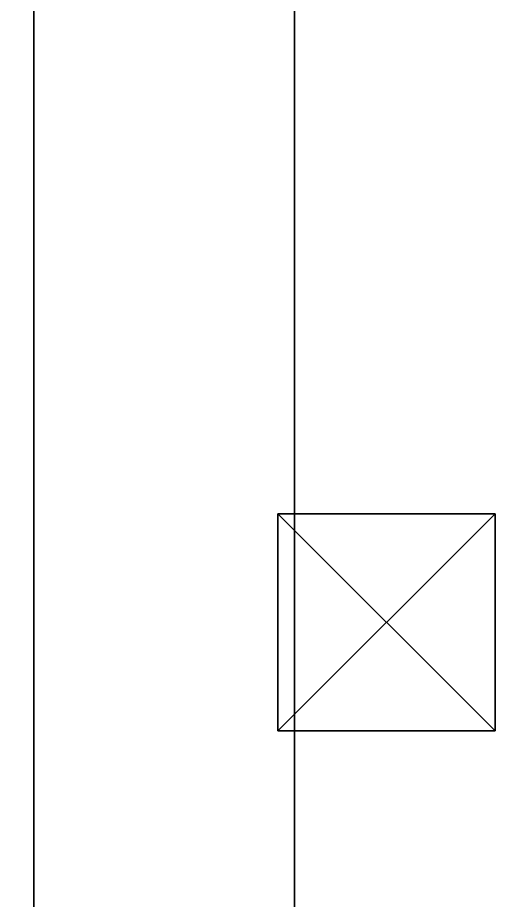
# Model space of a CAD drawing. Extents: x -100 to 4856, y -100 to 4830.
# Drawn here: x 1021.4 to 1055, y 276.3 to 337.3 of the extents above; entities that cross this region are included whole.
import ezdxf

# ---------------------------------------------------------------- set-up
doc = ezdxf.new("R2010")
doc.units = 0
for name, color, linetype in [('LAYER0', 7, 'CONTINUOUS'), ('LAYER1113', 253, 'CONTINUOUS'), ('LAYER1114', 253, 'CONTINUOUS'), ('LAYER1209', 7, 'CONTINUOUS'), ('LAYER835', 7, 'CONTINUOUS'), ('LAYER840', 7, 'CONTINUOUS'), ('LAYER844', 7, 'CONTINUOUS'), ('LAYER851', 7, 'CONTINUOUS')]:
    doc.layers.add(name, color=color, linetype=linetype)

msp = doc.modelspace()

# ---------------------------------------------------------------- linework, layer by layer
at = {"layer": 'LAYER0', "invisible_edges": 1}
for points in [[(4856, 4830, -5), (-100, -100, -5), (-100, 4830, -5), (4856, 4830, -5)], [(-100, -100, -5), (4856, 4830, -5), (4856, -100, -5), (-100, -100, -5)], [(4856, -100), (-100, 4830), (-100, -100), (4856, -100)], [(-100, 4830), (4856, -100), (4856, 4830), (-100, 4830)]]:
    msp.add_3dface(points, dxfattribs=at)
at = {"layer": 'LAYER1113'}
for points in [[(1039.35, 288, 1865), (1039.35, 288, 1880), (1039.35, 303, 1865), (1039.35, 288, 1865)], [(1039.35, 303, 1865), (1039.35, 288, 1880), (1039.35, 303, 1880), (1039.35, 303, 1865)], [(1054.35, 288, 1865), (1039.35, 288, 1865), (1054.35, 303, 1865), (1054.35, 288, 1865)], [(1054.35, 303, 1865), (1039.35, 288, 1865), (1039.35, 303, 1865), (1054.35, 303, 1865)], [(1054.35, 303, 1865), (1039.35, 303, 1865), (1054.35, 303, 1880), (1054.35, 303, 1865)], [(1054.35, 303, 1880), (1039.35, 303, 1865), (1039.35, 303, 1880), (1054.35, 303, 1880)], [(1054.35, 303, 1880), (1039.35, 303, 1880), (1054.35, 288, 1880), (1054.35, 303, 1880)], [(1054.35, 288, 1880), (1039.35, 303, 1880), (1039.35, 288, 1880), (1054.35, 288, 1880)], [(1054.35, 303, 1865), (1054.35, 303, 1880), (1054.35, 288, 1865), (1054.35, 303, 1865)], [(1054.35, 288, 1865), (1054.35, 303, 1880), (1054.35, 288, 1880), (1054.35, 288, 1865)], [(1054.35, 288, 1865), (1054.35, 288, 1880), (1039.35, 288, 1865), (1054.35, 288, 1865)], [(1039.35, 288, 1865), (1054.35, 288, 1880), (1039.35, 288, 1880), (1039.35, 288, 1865)]]:
    msp.add_3dface(points, dxfattribs=at)
at = {"layer": 'LAYER1114'}
for points in [[(1039.35, 288, 1865), (1039.35, 288, 1880), (1039.35, 303, 1865), (1039.35, 288, 1865)], [(1039.35, 303, 1865), (1039.35, 288, 1880), (1039.35, 303, 1880), (1039.35, 303, 1865)], [(1054.35, 288, 1865), (1039.35, 288, 1865), (1054.35, 303, 1865), (1054.35, 288, 1865)], [(1054.35, 303, 1865), (1039.35, 288, 1865), (1039.35, 303, 1865), (1054.35, 303, 1865)], [(1054.35, 303, 1865), (1039.35, 303, 1865), (1054.35, 303, 1880), (1054.35, 303, 1865)], [(1054.35, 303, 1880), (1039.35, 303, 1865), (1039.35, 303, 1880), (1054.35, 303, 1880)], [(1054.35, 303, 1880), (1039.35, 303, 1880), (1054.35, 288, 1880), (1054.35, 303, 1880)], [(1054.35, 288, 1880), (1039.35, 303, 1880), (1039.35, 288, 1880), (1054.35, 288, 1880)], [(1054.35, 303, 1865), (1054.35, 303, 1880), (1054.35, 288, 1865), (1054.35, 303, 1865)], [(1054.35, 288, 1865), (1054.35, 303, 1880), (1054.35, 288, 1880), (1054.35, 288, 1865)], [(1054.35, 288, 1865), (1054.35, 288, 1880), (1039.35, 288, 1865), (1054.35, 288, 1865)], [(1039.35, 288, 1865), (1054.35, 288, 1880), (1039.35, 288, 1880), (1039.35, 288, 1865)]]:
    msp.add_3dface(points, dxfattribs=at)
at = {"layer": 'LAYER1209', "invisible_edges": 1}
for points in [[(1824.5, 44.6, 1984), (1040.5, 520, 1984), (1040.5, 44.6, 1984), (1824.5, 44.6, 1984)], [(1040.5, 520, 1984), (1824.5, 44.6, 1984), (1824.5, 520, 1984), (1040.5, 520, 1984)], [(1040.5, 44.6, 1966), (1040.5, 520, 1984), (1040.5, 520, 1966), (1040.5, 44.6, 1966)], [(1040.5, 520, 1984), (1040.5, 44.6, 1966), (1040.5, 44.6, 1984), (1040.5, 520, 1984)], [(1824.5, 520, 1966), (1040.5, 44.6, 1966), (1040.5, 520, 1966), (1824.5, 520, 1966)], [(1040.5, 44.6, 1966), (1824.5, 520, 1966), (1824.5, 44.6, 1966), (1040.5, 44.6, 1966)]]:
    msp.add_3dface(points, dxfattribs=at)
at = {"layer": 'LAYER835', "invisible_edges": 1}
for points in [[(1824.5, 44.6, 866), (1040.5, 520, 866), (1040.5, 44.6, 866), (1824.5, 44.6, 866)], [(1040.5, 520, 866), (1824.5, 44.6, 866), (1824.5, 520, 866), (1040.5, 520, 866)], [(1040.5, 44.6, 848), (1040.5, 520, 866), (1040.5, 520, 848), (1040.5, 44.6, 848)], [(1040.5, 520, 866), (1040.5, 44.6, 848), (1040.5, 44.6, 866), (1040.5, 520, 866)], [(1824.5, 520, 848), (1040.5, 44.6, 848), (1040.5, 520, 848), (1824.5, 520, 848)], [(1040.5, 44.6, 848), (1824.5, 520, 848), (1824.5, 44.6, 848), (1040.5, 44.6, 848)]]:
    msp.add_3dface(points, dxfattribs=at)
at = {"layer": 'LAYER840', "invisible_edges": 1}
for points in [[(1040.5, 20), (1022.5, 580), (1040.5, 580), (1040.5, 20)], [(1022.5, 580), (1040.5, 20), (1022.5, 20), (1022.5, 580)], [(1022.5, 20, 2540), (1040.5, 580, 2540), (1022.5, 580, 2540), (1022.5, 20, 2540)], [(1040.5, 580, 2540), (1022.5, 20, 2540), (1040.5, 20, 2540), (1040.5, 580, 2540)], [(1022.5, 580), (1022.5, 20, 2540), (1022.5, 580, 2540), (1022.5, 580)], [(1022.5, 20, 2540), (1022.5, 580), (1022.5, 20), (1022.5, 20, 2540)], [(1040.5, 20), (1040.5, 580, 2540), (1040.5, 20, 2540), (1040.5, 20)], [(1040.5, 580, 2540), (1040.5, 20), (1040.5, 580), (1040.5, 580, 2540)]]:
    msp.add_3dface(points, dxfattribs=at)
at = {"layer": 'LAYER844', "invisible_edges": 1}
for points in [[(1040.5, 20, 80), (1824.5, 580, 80), (1824.5, 20, 80), (1040.5, 20, 80)], [(1824.5, 580, 80), (1040.5, 20, 80), (1040.5, 580, 80), (1824.5, 580, 80)], [(1040.5, 20, 80), (1040.5, 580, 98), (1040.5, 580, 80), (1040.5, 20, 80)], [(1040.5, 580, 98), (1040.5, 20, 80), (1040.5, 20, 98), (1040.5, 580, 98)], [(1040.5, 580, 98), (1824.5, 20, 98), (1824.5, 580, 98), (1040.5, 580, 98)], [(1824.5, 20, 98), (1040.5, 580, 98), (1040.5, 20, 98), (1824.5, 20, 98)]]:
    msp.add_3dface(points, dxfattribs=at)
at = {"layer": 'LAYER851', "invisible_edges": 1}
for points in [[(1824.5, 20, 2539), (1040.5, 580, 2539), (1040.5, 20, 2539), (1824.5, 20, 2539)], [(1040.5, 580, 2539), (1824.5, 20, 2539), (1824.5, 580, 2539), (1040.5, 580, 2539)], [(1040.5, 20, 2521), (1040.5, 580, 2539), (1040.5, 580, 2521), (1040.5, 20, 2521)], [(1040.5, 580, 2539), (1040.5, 20, 2521), (1040.5, 20, 2539), (1040.5, 580, 2539)], [(1824.5, 580, 2521), (1040.5, 20, 2521), (1040.5, 580, 2521), (1824.5, 580, 2521)], [(1040.5, 20, 2521), (1824.5, 580, 2521), (1824.5, 20, 2521), (1040.5, 20, 2521)]]:
    msp.add_3dface(points, dxfattribs=at)

doc.saveas('drawing.dxf')
